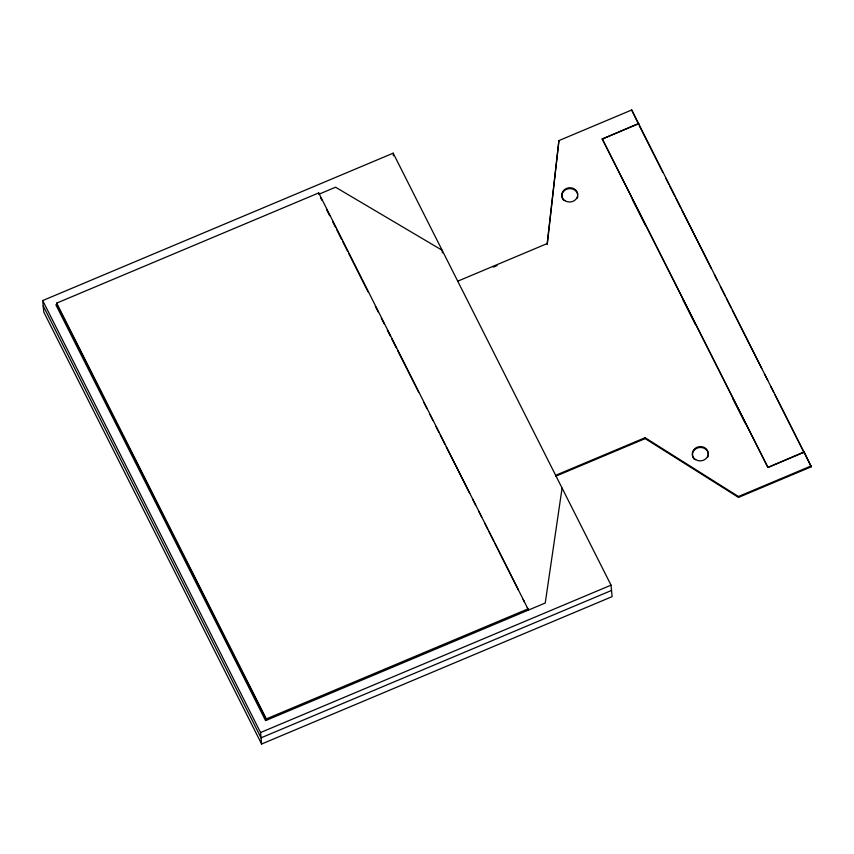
<?xml version="1.0" encoding="UTF-8"?>
<svg xmlns="http://www.w3.org/2000/svg" width="854" height="854" viewBox="0 0 854 854"><rect width="100%" height="100%" fill="white"/><g stroke="black" fill="none" stroke-linecap="round" stroke-linejoin="round"><path stroke-width="1.28" d="M804.361 453.047L631.714 109.985L558.922 140.59L547.179 243.571L457.808 281.158M547.265 244.457L558.922 140.59M562.081 488.082L545.236 603.02L265.573 720.616L55.884 304.825L56.791 304.44L56.663 303.117L318.713 192.929L528.53 610.044L527.324 607.664M42.7 300.565L393.182 153.176L611.037 585.15L612.104 596.636L261.612 744.015L43.767 312.052L42.7 300.565L260.555 732.529L261.612 744.015M555.719 475.294L645.09 437.718L645.176 438.604L738.507 497.402L811.3 466.796L804.287 452.161L767.885 467.469L602.251 139.031L638.621 123.467L638.728 124.62L631.714 109.985M602.251 139.031L638.653 123.734M493.398 267.11L497.071 265.562M555.805 476.18L645.176 438.604M767.885 467.469L804.254 451.894M645.09 437.718L738.432 496.516L811.215 465.91M56.791 304.44L266.48 720.232L266.363 718.908L528.402 608.721M260.555 732.529L611.037 585.15M611.528 590.456L261.046 737.835L43.191 305.86M639.336 125.805L662.736 172.209M665.736 178.166L668.735 184.112M669.942 186.492L674.735 196.014M675.941 198.395L680.745 207.917M681.94 210.287L711.35 268.604M714.35 274.55L717.349 280.496M720.349 286.453L725.153 295.964M726.348 298.345L731.152 307.867M732.348 310.248L761.757 368.554M764.757 374.511L767.757 380.457M770.756 386.403L773.756 392.36M774.962 394.74L811.3 466.796M602.23 138.775L767.863 467.202M632.344 199.42L645.549 225.595M682.752 299.37L695.359 324.36M732.561 398.135L745.168 423.125M320.634 197.829L321.841 200.21M326.644 209.742L329.644 215.699M332.654 221.656L335.654 227.612M336.86 229.993L341.664 239.526M342.87 241.906L347.674 251.439M348.88 253.819L368.106 291.94M375.312 306.244L378.322 312.201M381.322 318.158L384.321 324.114M387.332 330.071L390.331 336.028M391.538 338.408L396.341 347.941M397.548 350.321L418.577 392.018M423.979 402.746L426.989 408.703M429.989 414.66L432.989 420.616M435.999 426.573L438.999 432.53M440.205 434.91L445.009 444.443M446.215 446.823L469.647 493.292M472.646 499.248L475.657 505.205M478.656 511.162L481.656 517.118M484.666 523.075L487.666 529.032M488.872 531.412L493.676 540.945M494.882 543.325L518.314 589.794M523.118 599.327L524.324 601.707M56.663 303.117L266.363 718.908M738.432 496.516L738.507 497.402M442.383 252.901L442.137 250.254L335.547 187.218L318.83 194.253L318.713 192.929M393.182 153.176L393.427 155.834M694.195 459.238A7.985 7.152 -5.3 0 1 699.116 447.56A7.985 7.152 -5.3 0 1 707.838 457.018M577.774 196.335A7.985 7.152 -5.3 0 1 577.293 198.16M563.651 200.38A7.985 7.152 -5.3 0 1 566.576 189.278A7.985 7.152 -5.3 0 1 577.71 194.466M565.081 200.754A7.985 7.152 -5.3 0 0 577.688 195.449A7.985 7.152 -5.3 0 0 566.49 188.392A7.985 7.152 -5.3 0 0 565.081 200.754M695.626 459.612A7.985 7.152 -5.3 0 0 708.233 454.307A7.985 7.152 -5.3 0 0 697.035 447.25A7.985 7.152 -5.3 0 0 695.626 459.612"/></g></svg>
